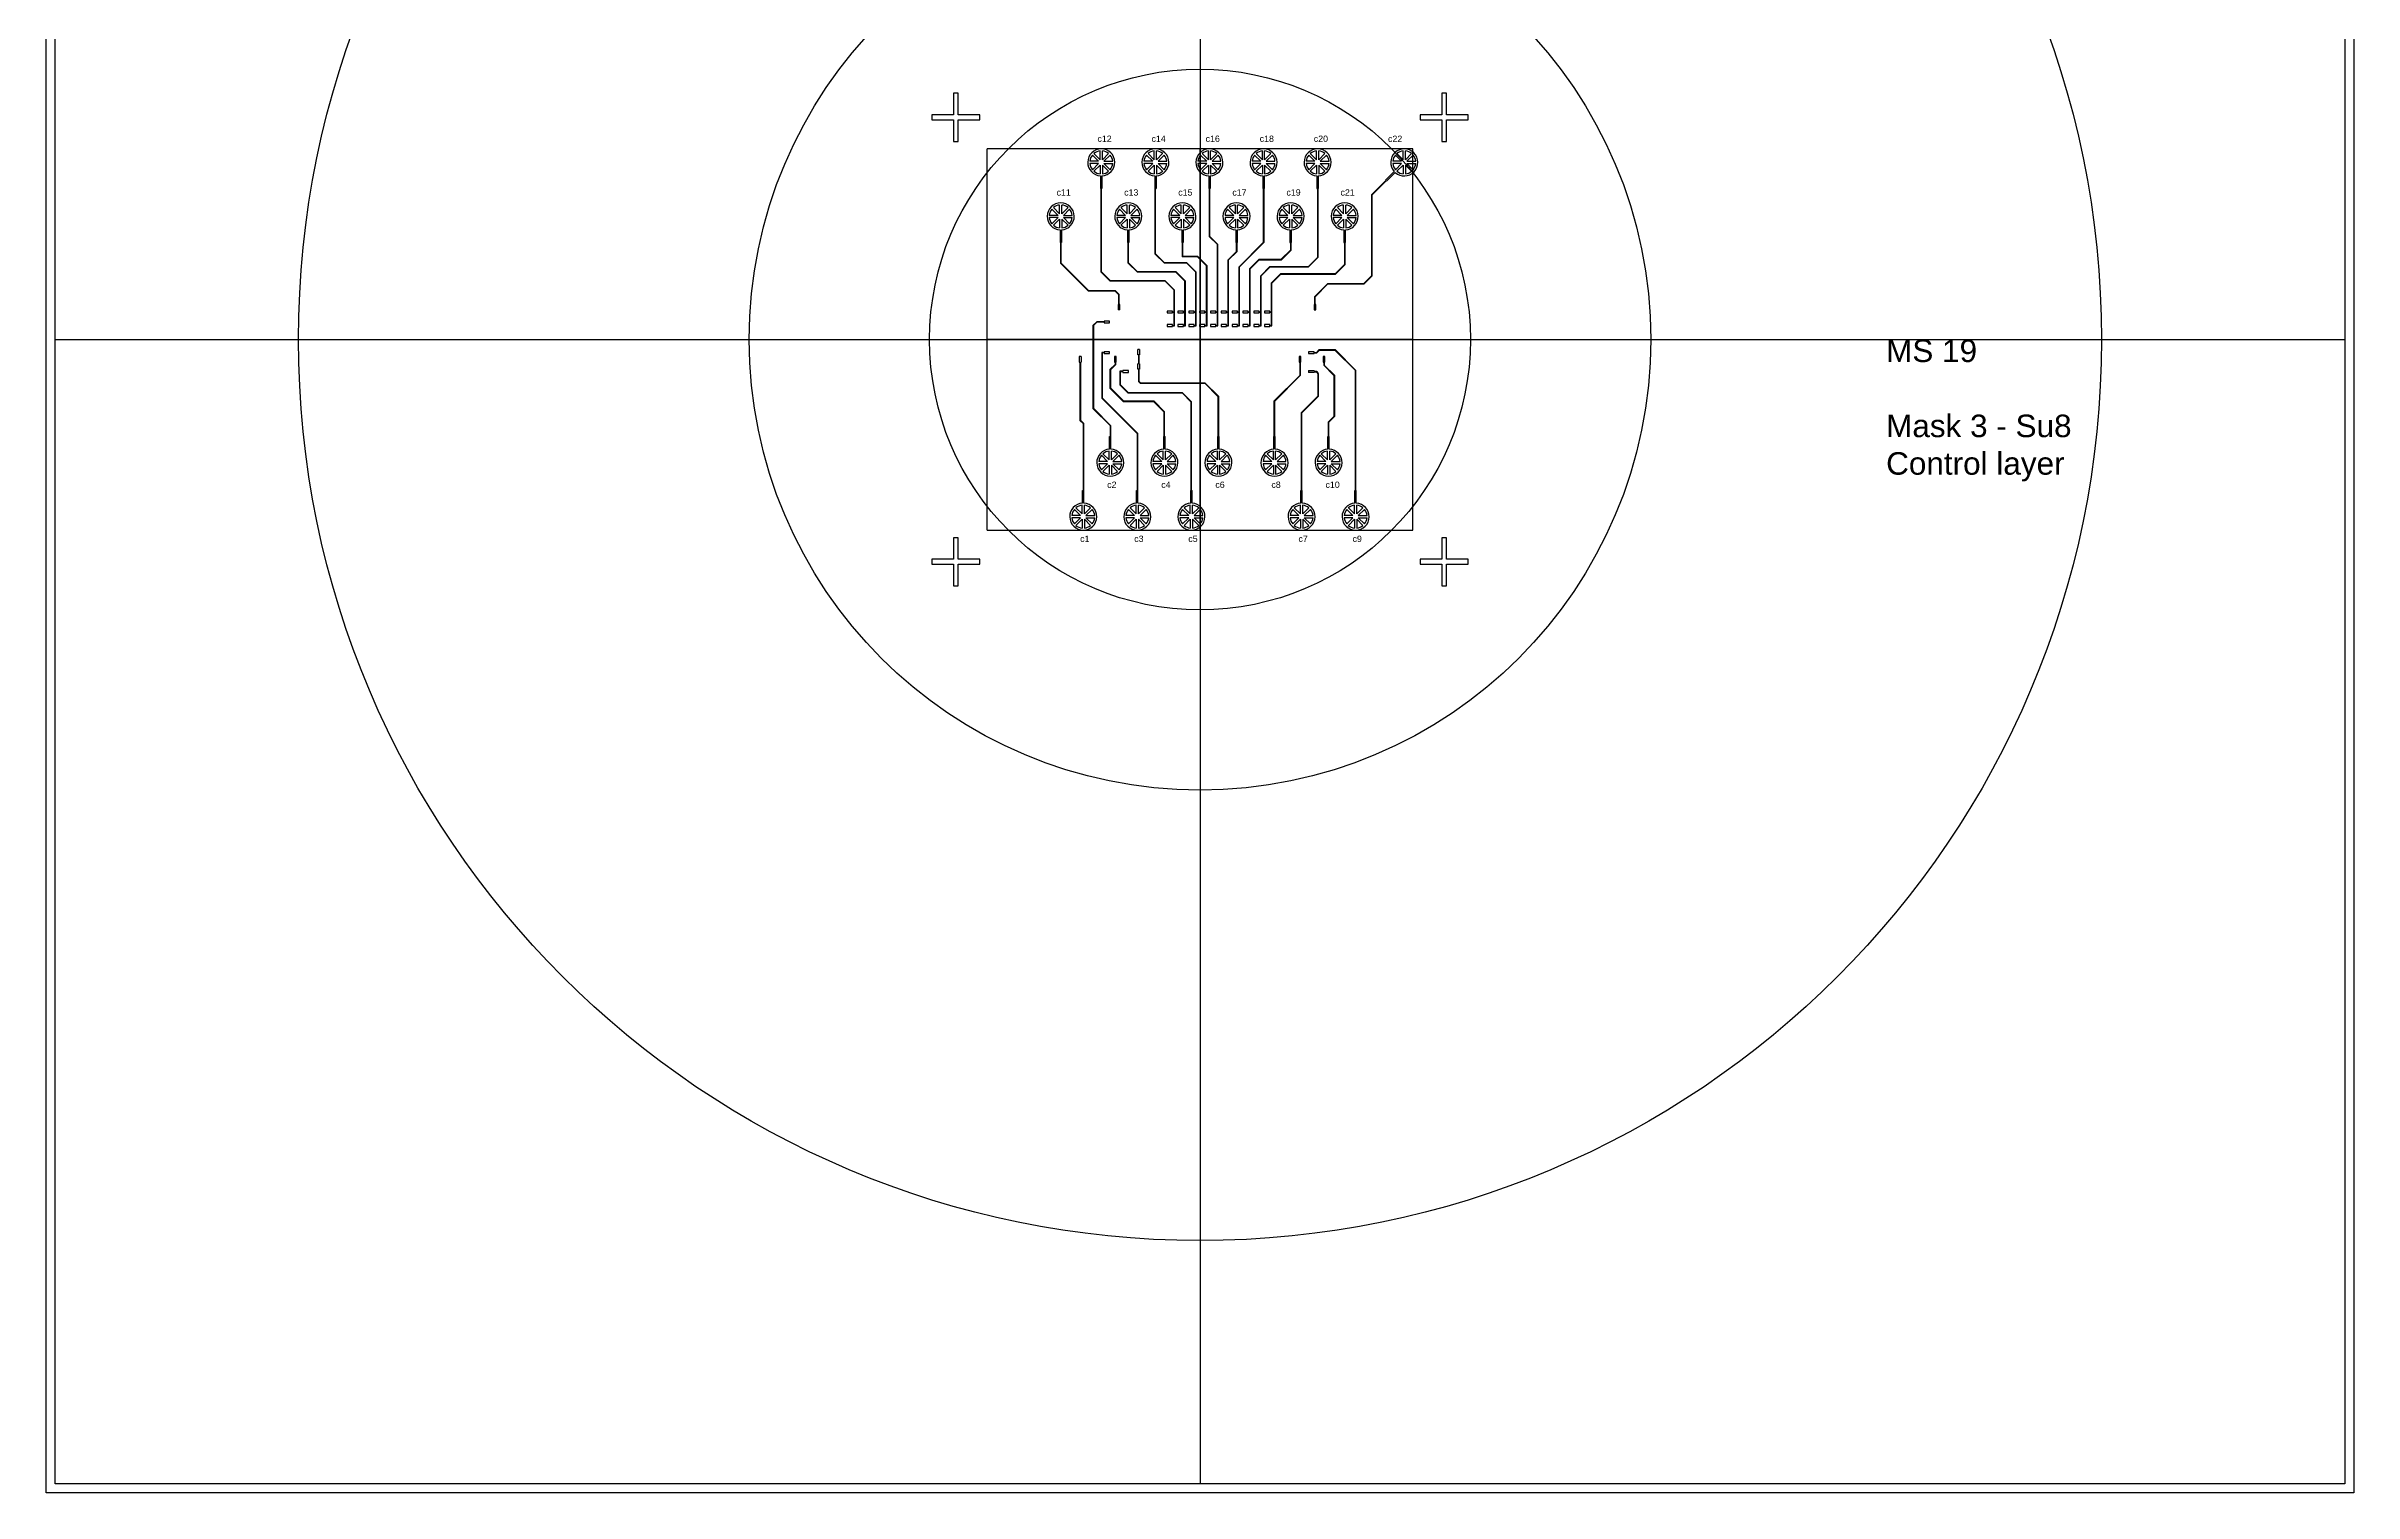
# Model space of a CAD drawing. Header units: millimetres. Extents: x 1000 to 429000, y 1000 to 129000.
# Drawn here: x 301000 to 429000, y 1000 to 81280 of the extents above; entities that cross this region are included whole.
import ezdxf

# ---------------------------------------------------------------- set-up
doc = ezdxf.new("R2010")
doc.units = ezdxf.units.MM
doc.layers.add('CLEAR', color=140, linetype='Continuous')
doc.layers.add('MASK', color=20, linetype='Continuous')
doc.styles.get("Standard").update_dxf_attribs({"font": 'arial.ttf'})

msp = doc.modelspace()

# ---------------------------------------------------------------- linework, layer by layer
for p, q in [((365000, 128500), (365000, 1500)), ((376797, 75579), (353203, 75579)), ((353203, 54421), (353203, 75579)), ((365000, 54421), (365000, 75579)), ((376797, 54421), (376797, 75579)), ((301500, 65000), (428500, 65000)), ((376797, 65000), (353203, 65000)), ((353203, 54421), (376797, 54421))]:
    msp.add_line(p, q)
for radius in [50000, 25000, 15000]:
    msp.add_circle((365000, 65000), radius)
at = {"layer": 'CLEAR'}
for p, q in [((301000, 1000), (301000, 129000)), ((429000, 129000), (429000, 1000)), ((351585, 78661), (351321, 78661)), ((351321, 78661), (351321, 77461)), ((351585, 77461), (351585, 78661)), ((378679, 78661), (378415, 78661)), ((378415, 78661), (378415, 77461)), ((378679, 77461), (378679, 78661)), ((351321, 77461), (350121, 77461)), ((350121, 77461), (350121, 77197)), ((350121, 77197), (351321, 77197)), ((351321, 77197), (351321, 75997)), ((352785, 77461), (351585, 77461)), ((351585, 75997), (351585, 77197)), ((351585, 77197), (352785, 77197)), ((352785, 77197), (352785, 77461)), ((378415, 77461), (377215, 77461)), ((377215, 77461), (377215, 77197)), ((377215, 77197), (378415, 77197)), ((378415, 77197), (378415, 75997)), ((379879, 77461), (378679, 77461)), ((378679, 75997), (378679, 77197)), ((378679, 77197), (379879, 77197)), ((379879, 77197), (379879, 77461)), ((351321, 75997), (351585, 75997)), ((378415, 75997), (378679, 75997)), ((375775, 74326), (375283, 73834)), ((375828, 74273), (375336, 73781)), ((359486, 74080), (359486, 73385)), ((359486, 73385), (359511, 73385)), ((359511, 68745), (359511, 73385)), ((359536, 73385), (359561, 73385)), ((359536, 68755), (359536, 73385)), ((359561, 74080), (359561, 73385)), ((362486, 74080), (362486, 73385)), ((362486, 73385), (362511, 73385)), ((362511, 69745), (362511, 73385)), ((362536, 73385), (362561, 73385)), ((362536, 69755), (362536, 73385)), ((362561, 74080), (362561, 73385)), ((365486, 74080), (365486, 73385)), ((365486, 73385), (365511, 73385)), ((365511, 73385), (365511, 70723)), ((365536, 73385), (365561, 73385)), ((365536, 73385), (365536, 70734)), ((365561, 74080), (365561, 73385)), ((368486, 74080), (368486, 73385)), ((368486, 73385), (368511, 73385)), ((368511, 73385), (368511, 70387)), ((368536, 73385), (368561, 73385)), ((368536, 73385), (368536, 70376)), ((368561, 74080), (368561, 73385)), ((371486, 74080), (371486, 73385)), ((371486, 73385), (371511, 73385)), ((371511, 73385), (371511, 69555)), ((371536, 73385), (371561, 73385)), ((371536, 73385), (371536, 69545)), ((371561, 74080), (371561, 73385)), ((375301, 73817), (374511, 73027)), ((374511, 73027), (374512, 68532)), ((375318, 73799), (374536, 73017)), ((374536, 73017), (374537, 68522)), ((375283, 73834), (375301, 73817)), ((375318, 73799), (375336, 73781)), ((357236, 71080), (357236, 70385)), ((357311, 71080), (357311, 70385)), ((360986, 71080), (360986, 70385)), ((361061, 71080), (361061, 70385)), ((363986, 71080), (363986, 70385)), ((364061, 71080), (364061, 70385)), ((365965, 70270), (365511, 70723)), ((365990, 70280), (365536, 70734)), ((366986, 71080), (366986, 70385)), ((367061, 71080), (367061, 70385)), ((369986, 71080), (369986, 70385)), ((370061, 71080), (370061, 70385)), ((372986, 71080), (372986, 70385)), ((373061, 71080), (373061, 70385)), ((357236, 70385), (357261, 70385)), ((357261, 70385), (357261, 69236)), ((357261, 69236), (358822, 67675)), ((357286, 70385), (357311, 70385)), ((357286, 70385), (357286, 69246)), ((357286, 69246), (358833, 67700)), ((360986, 70385), (361011, 70385)), ((361011, 69245), (361011, 70385)), ((361526, 68730), (361011, 69245)), ((361036, 70385), (361061, 70385)), ((361036, 69255), (361036, 70385)), ((361536, 68755), (361036, 69255)), ((363026, 69230), (362511, 69745)), ((363036, 69255), (362536, 69755)), ((364265, 69230), (363026, 69230)), ((364275, 69255), (363036, 69255)), ((363986, 70385), (364011, 70385)), ((364011, 70385), (364011, 69580)), ((364865, 69580), (364011, 69580)), ((364036, 70385), (364061, 70385)), ((364036, 70385), (364036, 69605)), ((364875, 69605), (364036, 69605)), ((364265, 69230), (364765, 68730)), ((364275, 69255), (364790, 68740)), ((364865, 69580), (365365, 69080)), ((364875, 69605), (365390, 69090)), ((365965, 66537), (365965, 70270)), ((365990, 65762), (365990, 70280)), ((367011, 69870), (366565, 69424)), ((366565, 66537), (366565, 69424)), ((367036, 69860), (366590, 69413)), ((366590, 65762), (366590, 69413)), ((366986, 70385), (367011, 70385)), ((367011, 70385), (367011, 69870)), ((367036, 70385), (367061, 70385)), ((367036, 70385), (367036, 69860)), ((367165, 69040), (368511, 70387)), ((367190, 69030), (368536, 70376)), ((367765, 68940), (368280, 69455)), ((367790, 68930), (368290, 69430)), ((368280, 69455), (369511, 69455)), ((368290, 69430), (369522, 69430)), ((369511, 69455), (370011, 69955)), ((369522, 69430), (370036, 69945)), ((369986, 70385), (370011, 70385)), ((370011, 70385), (370011, 69955)), ((370036, 70385), (370061, 70385)), ((370036, 70385), (370036, 69945)), ((371011, 69055), (371511, 69555)), ((371022, 69030), (371536, 69545)), ((372511, 68655), (373011, 69155)), ((372522, 68630), (373036, 69145)), ((372986, 70385), (373011, 70385)), ((373011, 70385), (373011, 69155)), ((373036, 70385), (373061, 70385)), ((373036, 70385), (373036, 69145)), ((360026, 68230), (359511, 68745)), ((360036, 68255), (359536, 68755)), ((363065, 68230), (360026, 68230)), ((363075, 68255), (360036, 68255)), ((363665, 68730), (361526, 68730)), ((363675, 68755), (361536, 68755)), ((363065, 68230), (363565, 67730)), ((363075, 68255), (363590, 67740)), ((363665, 68730), (364165, 68230)), ((363675, 68755), (364190, 68240)), ((364165, 66537), (364165, 68230)), ((364190, 65762), (364190, 68240)), ((364765, 66537), (364765, 68730)), ((364790, 65762), (364790, 68740)), ((365365, 66537), (365365, 69080)), ((365390, 65762), (365390, 69090)), ((367165, 66537), (367165, 69040)), ((367190, 65762), (367190, 69030)), ((367765, 66537), (367765, 68940)), ((367790, 65762), (367790, 68930)), ((368365, 68540), (368880, 69055)), ((368365, 66537), (368365, 68540)), ((368390, 68530), (368890, 69030)), ((368390, 65762), (368390, 68530)), ((368880, 69055), (371011, 69055)), ((368890, 69030), (371022, 69030)), ((369480, 68655), (368965, 68140)), ((368965, 66537), (368965, 68140)), ((369490, 68630), (368990, 68130)), ((368990, 65762), (368990, 68130)), ((369480, 68655), (372511, 68655)), ((369490, 68630), (372522, 68630)), ((371365, 67385), (372087, 68107)), ((371390, 67375), (372097, 68082)), ((372087, 68107), (374087, 68107)), ((372097, 68082), (374097, 68082)), ((374087, 68107), (374512, 68532)), ((374097, 68082), (374537, 68522)), ((360295, 67675), (358822, 67675)), ((360306, 67700), (358833, 67700)), ((360295, 67675), (360490, 67481)), ((360306, 67700), (360515, 67491)), ((360490, 66950), (360452, 66950)), ((360452, 66950), (360452, 66650)), ((360552, 66650), (360452, 66650)), ((360490, 66950), (360490, 67481)), ((360515, 66950), (360515, 67491)), ((360552, 66950), (360515, 66950)), ((360552, 66650), (360552, 66950)), ((363477, 66575), (363177, 66575)), ((363177, 66575), (363177, 66475)), ((363477, 66537), (363477, 66575)), ((363565, 66537), (363565, 67730)), ((363590, 65762), (363590, 67740)), ((364077, 66575), (363777, 66575)), ((363777, 66575), (363777, 66475)), ((364077, 66537), (364077, 66575)), ((364677, 66575), (364377, 66575)), ((364377, 66575), (364377, 66475)), ((364677, 66537), (364677, 66575)), ((365277, 66575), (364977, 66575)), ((364977, 66575), (364977, 66475)), ((365277, 66537), (365277, 66575)), ((365877, 66575), (365577, 66575)), ((365577, 66575), (365577, 66475)), ((365877, 66537), (365877, 66575)), ((366477, 66575), (366177, 66575)), ((366177, 66575), (366177, 66475)), ((366477, 66537), (366477, 66575)), ((367077, 66575), (366777, 66575)), ((366777, 66575), (366777, 66475)), ((367077, 66537), (367077, 66575)), ((367677, 66575), (367377, 66575)), ((367377, 66575), (367377, 66475)), ((367677, 66537), (367677, 66575)), ((368277, 66575), (367977, 66575)), ((367977, 66575), (367977, 66475)), ((368277, 66537), (368277, 66575)), ((368877, 66575), (368577, 66575)), ((368577, 66575), (368577, 66475)), ((368877, 66537), (368877, 66575)), ((371365, 66950), (371327, 66950)), ((371327, 66950), (371327, 66650)), ((371327, 66650), (371427, 66650)), ((371365, 66950), (371365, 67385)), ((371390, 66950), (371390, 67375)), ((371427, 66950), (371390, 66950)), ((371427, 66650), (371427, 66950)), ((359082, 65799), (359271, 65987)), ((359082, 61153), (359082, 65799)), ((359107, 65788), (359281, 65962)), ((359107, 61163), (359107, 65788)), ((359677, 65987), (359271, 65987)), ((359677, 65962), (359281, 65962)), ((359677, 66025), (359677, 65987)), ((359977, 66025), (359677, 66025)), ((359677, 65962), (359677, 65925)), ((359677, 65925), (359977, 65925)), ((359977, 65925), (359977, 66025)), ((363177, 66475), (363477, 66475)), ((363477, 65825), (363177, 65825)), ((363177, 65825), (363177, 65725)), ((363177, 65725), (363477, 65725)), ((363477, 66537), (363565, 66537)), ((363477, 66475), (363477, 66512)), ((363477, 66512), (363565, 66512)), ((363477, 65787), (363477, 65825)), ((363477, 65787), (363565, 65787)), ((363477, 65725), (363477, 65762)), ((363477, 65762), (363590, 65762)), ((363565, 65787), (363565, 66512)), ((363777, 66475), (364077, 66475)), ((364077, 65825), (363777, 65825)), ((363777, 65825), (363777, 65725)), ((363777, 65725), (364077, 65725)), ((364077, 66537), (364165, 66537)), ((364077, 66475), (364077, 66512)), ((364077, 66512), (364165, 66512)), ((364077, 65787), (364077, 65825)), ((364077, 65787), (364165, 65787)), ((364077, 65725), (364077, 65762)), ((364077, 65762), (364190, 65762)), ((364165, 65787), (364165, 66512)), ((364377, 66475), (364677, 66475)), ((364677, 65825), (364377, 65825)), ((364377, 65825), (364377, 65725)), ((364377, 65725), (364677, 65725)), ((364677, 66537), (364765, 66537)), ((364677, 66475), (364677, 66512)), ((364677, 66512), (364765, 66512)), ((364677, 65787), (364677, 65825)), ((364677, 65787), (364765, 65787)), ((364677, 65725), (364677, 65762)), ((364677, 65762), (364790, 65762)), ((364765, 65787), (364765, 66512)), ((364977, 66475), (365277, 66475)), ((365277, 65825), (364977, 65825)), ((364977, 65825), (364977, 65725)), ((364977, 65725), (365277, 65725)), ((365277, 66537), (365365, 66537)), ((365277, 66475), (365277, 66512)), ((365277, 66512), (365365, 66512)), ((365277, 65787), (365277, 65825)), ((365277, 65787), (365365, 65787)), ((365277, 65725), (365277, 65762)), ((365277, 65762), (365390, 65762)), ((365365, 65787), (365365, 66512)), ((365577, 66475), (365877, 66475)), ((365877, 65825), (365577, 65825)), ((365577, 65825), (365577, 65725)), ((365577, 65725), (365877, 65725)), ((365877, 66537), (365965, 66537)), ((365877, 66475), (365877, 66512)), ((365877, 66512), (365965, 66512)), ((365877, 65787), (365877, 65825)), ((365877, 65787), (365965, 65787)), ((365877, 65725), (365877, 65762)), ((365877, 65762), (365990, 65762)), ((365965, 65787), (365965, 66512)), ((366177, 66475), (366477, 66475)), ((366477, 65825), (366177, 65825)), ((366177, 65825), (366177, 65725)), ((366177, 65725), (366477, 65725)), ((366477, 66537), (366565, 66537)), ((366477, 66475), (366477, 66512)), ((366477, 66512), (366565, 66512)), ((366477, 65787), (366477, 65825)), ((366477, 65787), (366565, 65787)), ((366477, 65725), (366477, 65762)), ((366477, 65762), (366590, 65762)), ((366565, 65787), (366565, 66512)), ((366777, 66475), (367077, 66475)), ((367077, 65825), (366777, 65825)), ((366777, 65825), (366777, 65725)), ((366777, 65725), (367077, 65725)), ((367077, 66537), (367165, 66537)), ((367077, 66475), (367077, 66512)), ((367077, 66512), (367165, 66512)), ((367077, 65787), (367077, 65825)), ((367077, 65787), (367165, 65787)), ((367077, 65725), (367077, 65762)), ((367077, 65762), (367190, 65762)), ((367165, 65787), (367165, 66512)), ((367377, 66475), (367677, 66475)), ((367677, 65825), (367377, 65825)), ((367377, 65825), (367377, 65725)), ((367377, 65725), (367677, 65725)), ((367677, 66537), (367765, 66537)), ((367677, 66475), (367677, 66512)), ((367677, 66512), (367765, 66512)), ((367677, 65787), (367677, 65825)), ((367677, 65787), (367765, 65787)), ((367677, 65725), (367677, 65762)), ((367677, 65762), (367790, 65762)), ((367765, 65787), (367765, 66512)), ((367977, 66475), (368277, 66475)), ((368277, 65825), (367977, 65825)), ((367977, 65825), (367977, 65725)), ((367977, 65725), (368277, 65725)), ((368277, 66537), (368365, 66537)), ((368277, 66475), (368277, 66512)), ((368277, 66512), (368365, 66512)), ((368277, 65787), (368277, 65825)), ((368277, 65787), (368365, 65787)), ((368277, 65725), (368277, 65762)), ((368277, 65762), (368390, 65762)), ((368365, 65787), (368365, 66512)), ((368577, 66475), (368877, 66475)), ((368877, 65825), (368577, 65825)), ((368577, 65825), (368577, 65725)), ((368577, 65725), (368877, 65725)), ((368877, 66537), (368965, 66537)), ((368877, 66475), (368877, 66512)), ((368877, 66512), (368965, 66512)), ((368877, 65787), (368877, 65825)), ((368877, 65787), (368965, 65787)), ((368877, 65725), (368877, 65762)), ((368877, 65762), (368990, 65762)), ((368965, 65787), (368965, 66512)), ((358402, 64050), (358302, 64050)), ((358302, 64050), (358302, 63750)), ((358402, 64050), (358402, 63750)), ((359552, 64287), (359552, 61752)), ((359677, 64287), (359552, 64287)), ((359677, 64262), (359577, 64262)), ((359577, 64262), (359577, 61762)), ((359677, 64325), (359677, 64287)), ((359977, 64325), (359677, 64325)), ((359677, 64262), (359677, 64225)), ((359677, 64225), (359977, 64225)), ((359977, 64225), (359977, 64325)), ((360352, 64050), (360252, 64050)), ((360252, 64050), (360252, 63750)), ((360352, 63750), (360352, 64050)), ((361552, 64150), (361552, 64450)), ((361652, 64450), (361552, 64450)), ((361590, 64150), (361552, 64150)), ((361590, 64150), (361590, 63650)), ((361652, 64150), (361615, 64150)), ((361615, 64150), (361615, 63650)), ((361652, 64450), (361652, 64150)), ((370602, 64050), (370502, 64050)), ((370502, 64050), (370502, 63750)), ((370602, 63750), (370602, 64050)), ((371327, 64325), (371027, 64325)), ((371027, 64325), (371027, 64225)), ((371027, 64225), (371327, 64225)), ((371327, 64287), (371327, 64325)), ((371327, 64287), (371467, 64287)), ((371327, 64225), (371327, 64262)), ((371327, 64262), (371477, 64262)), ((371467, 64287), (371617, 64437)), ((371477, 64262), (371627, 64412)), ((371617, 64437), (372493, 64437)), ((371627, 64412), (372483, 64412)), ((371927, 64050), (371827, 64050)), ((371827, 64050), (371827, 63750)), ((371927, 63750), (371927, 64050)), ((373621, 63274), (372483, 64412)), ((373646, 63285), (372493, 64437)), ((358302, 63750), (358340, 63750)), ((358340, 63750), (358340, 60512)), ((358365, 63750), (358402, 63750)), ((358365, 63750), (358365, 60522)), ((360290, 63610), (360007, 63328)), ((360007, 63328), (360007, 62302)), ((360315, 63600), (360032, 63317)), ((360032, 63317), (360032, 62312)), ((360252, 63750), (360290, 63750)), ((360290, 63750), (360290, 63610)), ((360315, 63750), (360352, 63750)), ((360315, 63750), (360315, 63600)), ((360727, 63237), (360552, 63237)), ((360552, 63237), (360552, 62487)), ((360727, 63212), (360577, 63212)), ((360577, 63212), (360577, 62498)), ((360727, 63275), (360727, 63237)), ((361027, 63275), (360727, 63275)), ((360727, 63212), (360727, 63175)), ((360727, 63175), (361027, 63175)), ((361027, 63175), (361027, 63275)), ((361552, 63350), (361552, 63650)), ((361590, 63650), (361552, 63650)), ((361590, 63350), (361552, 63350)), ((361590, 63350), (361590, 62675)), ((361652, 63650), (361615, 63650)), ((361652, 63350), (361615, 63350)), ((361615, 63350), (361615, 62685)), ((361652, 63650), (361652, 63350)), ((370540, 63010), (369121, 61591)), ((370565, 63000), (369146, 61581)), ((370502, 63750), (370540, 63750)), ((370540, 63750), (370540, 63010)), ((370565, 63750), (370602, 63750)), ((370565, 63750), (370565, 63000)), ((371027, 63275), (371327, 63275)), ((371027, 63275), (371027, 63175)), ((371327, 63175), (371027, 63175)), ((371327, 63237), (371327, 63275)), ((371327, 63237), (371477, 63237)), ((371327, 63175), (371327, 63212)), ((371327, 63212), (371463, 63212)), ((371463, 63212), (371527, 63101)), ((371477, 63237), (371552, 63108)), ((371527, 63101), (371527, 61854)), ((371552, 63108), (371552, 61844)), ((371827, 63750), (371865, 63750)), ((371865, 63750), (371865, 63575)), ((371865, 63575), (372431, 63009)), ((371890, 63750), (371927, 63750)), ((371890, 63750), (371890, 63585)), ((371890, 63585), (372456, 63020)), ((372431, 63009), (372431, 60733)), ((372456, 63020), (372456, 60722)), ((373621, 56615), (373621, 63274)), ((373646, 56615), (373646, 63285)), ((359552, 61752), (361511, 59793)), ((359577, 61762), (361536, 59804)), ((360007, 62302), (360745, 61564)), ((360032, 62312), (360755, 61589)), ((360552, 62487), (361002, 62038)), ((360577, 62498), (361012, 62063)), ((360577, 62462), (361002, 62038)), ((360745, 61564), (362424, 61564)), ((360755, 61589), (362434, 61589)), ((361002, 62038), (364002, 62038)), ((361012, 62063), (364012, 62063)), ((361690, 62575), (361590, 62675)), ((361700, 62600), (361615, 62685)), ((361690, 62575), (365261, 62575)), ((361700, 62600), (365272, 62600)), ((362424, 61564), (363011, 60977)), ((362434, 61589), (363036, 60987)), ((364002, 62038), (364511, 61529)), ((364012, 62063), (364536, 61539)), ((364511, 56615), (364511, 61529)), ((364536, 56615), (364536, 61539)), ((365261, 62575), (366011, 61825)), ((365272, 62600), (366036, 61835)), ((366011, 59615), (366011, 61825)), ((366036, 59615), (366036, 61835)), ((369121, 59615), (369121, 61591)), ((369146, 59615), (369146, 61581)), ((371527, 61854), (370621, 60948)), ((371552, 61844), (370646, 60938)), ((358511, 60341), (358340, 60512)), ((358536, 60351), (358365, 60522)), ((358511, 60341), (358511, 56615)), ((358536, 60351), (358536, 56615)), ((359082, 61153), (360011, 60223)), ((359107, 61163), (360036, 60234)), ((360011, 60223), (360011, 59615)), ((360036, 60234), (360036, 59615)), ((363011, 59615), (363011, 60977)), ((363036, 59615), (363036, 60987)), ((370621, 56615), (370621, 60948)), ((370646, 56615), (370646, 60938)), ((372121, 60423), (372431, 60733)), ((372121, 59615), (372121, 60423)), ((372146, 60412), (372456, 60722)), ((372146, 59615), (372146, 60412)), ((359986, 59615), (360011, 59615)), ((359986, 58920), (359986, 59615)), ((360036, 59615), (360061, 59615)), ((360061, 58920), (360061, 59615)), ((361511, 59793), (361511, 56615)), ((361536, 59804), (361536, 56615)), ((362986, 59615), (363011, 59615)), ((362986, 58920), (362986, 59615)), ((363036, 59615), (363061, 59615)), ((363061, 58920), (363061, 59615)), ((365986, 59615), (366011, 59615)), ((365986, 58920), (365986, 59615)), ((366036, 59615), (366061, 59615)), ((366061, 58920), (366061, 59615)), ((369096, 59615), (369121, 59615)), ((369096, 58920), (369096, 59615)), ((369146, 59615), (369171, 59615)), ((369171, 58920), (369171, 59615)), ((372096, 59615), (372121, 59615)), ((372096, 58920), (372096, 59615)), ((372146, 59615), (372171, 59615)), ((372171, 58920), (372171, 59615)), ((358486, 56615), (358511, 56615)), ((358486, 55920), (358486, 56615)), ((358536, 56615), (358561, 56615)), ((358561, 55920), (358561, 56615)), ((361486, 56615), (361511, 56615)), ((361486, 55920), (361486, 56615)), ((361536, 56615), (361561, 56615)), ((361561, 55920), (361561, 56615)), ((364486, 56615), (364511, 56615)), ((364486, 55920), (364486, 56615)), ((364536, 56615), (364561, 56615)), ((364561, 55920), (364561, 56615)), ((370596, 56615), (370621, 56615)), ((370596, 55920), (370596, 56615)), ((370646, 56615), (370671, 56615)), ((370671, 55920), (370671, 56615)), ((373596, 56615), (373621, 56615)), ((373596, 55920), (373596, 56615)), ((373646, 56615), (373671, 56615)), ((373671, 55920), (373671, 56615)), ((351585, 54003), (351321, 54003)), ((351321, 54003), (351321, 52803)), ((351585, 52803), (351585, 54003)), ((378679, 54003), (378415, 54003)), ((378415, 54003), (378415, 52803)), ((378679, 52803), (378679, 54003)), ((351321, 52803), (350121, 52803)), ((350121, 52803), (350121, 52539)), ((350121, 52539), (351321, 52539)), ((351321, 52539), (351321, 51339)), ((352785, 52803), (351585, 52803)), ((351585, 51339), (351585, 52539)), ((351585, 52539), (352785, 52539)), ((352785, 52539), (352785, 52803)), ((378415, 52803), (377215, 52803)), ((377215, 52803), (377215, 52539)), ((377215, 52539), (378415, 52539)), ((378415, 52539), (378415, 51339)), ((379879, 52803), (378679, 52803)), ((378679, 51339), (378679, 52539)), ((378679, 52539), (379879, 52539)), ((379879, 52539), (379879, 52803)), ((351321, 51339), (351585, 51339)), ((378415, 51339), (378679, 51339)), ((429000, 1000), (301000, 1000))]:
    msp.add_line(p, q, dxfattribs=at)
for centre, start, end in [((359524, 74829), 272.86598, 267.13402), ((362524, 74829), 272.86598, 267.13402), ((365524, 74829), 272.86598, 267.13402), ((368524, 74829), 272.86598, 267.13402), ((371524, 74829), 272.86598, 267.13402), ((376331, 74829), 227.86598, 222.13402), ((357274, 71829), 272.86598, 267.13402), ((361024, 71829), 272.86598, 267.13402), ((364024, 71829), 272.86598, 267.13402), ((367024, 71829), 272.86598, 267.13402), ((370024, 71829), 272.86598, 267.13402), ((373024, 71829), 272.86598, 267.13402), ((360024, 58171), 92.86598, 87.13402), ((363024, 58171), 92.86598, 87.13402), ((366024, 58171), 92.86598, 87.13402), ((369133, 58171), 92.86598, 87.13402), ((372133, 58171), 92.86598, 87.13402), ((358524, 55171), 92.86598, 87.13402), ((361524, 55171), 92.86598, 87.13402), ((364524, 55171), 92.86598, 87.13402), ((370633, 55171), 92.86598, 87.13402), ((373633, 55171), 92.86598, 87.13402)]:
    msp.add_arc(centre, 750, start, end, dxfattribs=at)
at = {"layer": 'MASK'}
for p, q in [((301500, 1500), (301500, 128500)), ((428500, 128500), (428500, 1500)), ((359376, 74890), (358889, 74890)), ((359376, 74768), (358889, 74768)), ((359376, 74890), (359032, 75234)), ((359376, 74768), (359032, 74424)), ((359463, 74977), (359118, 75321)), ((359463, 74681), (359118, 74337)), ((359463, 74977), (359463, 75464)), ((359463, 74681), (359463, 74195)), ((359585, 74977), (359585, 75464)), ((359585, 74977), (359929, 75321)), ((359585, 74681), (359585, 74195)), ((359585, 74681), (359929, 74337)), ((359672, 74890), (360016, 75234)), ((359672, 74890), (360158, 74890)), ((359672, 74768), (360158, 74768)), ((359672, 74768), (360016, 74424)), ((362376, 74890), (361889, 74890)), ((362376, 74768), (361889, 74768)), ((362376, 74890), (362032, 75234)), ((362376, 74768), (362032, 74424)), ((362463, 74977), (362118, 75321)), ((362463, 74681), (362118, 74337)), ((362463, 74977), (362463, 75464)), ((362463, 74681), (362463, 74195)), ((362585, 74977), (362585, 75464)), ((362585, 74977), (362929, 75321)), ((362585, 74681), (362585, 74195)), ((362585, 74681), (362929, 74337)), ((362672, 74890), (363016, 75234)), ((362672, 74890), (363158, 74890)), ((362672, 74768), (363158, 74768)), ((362672, 74768), (363016, 74424)), ((365376, 74890), (364889, 74890)), ((365376, 74768), (364889, 74768)), ((365376, 74890), (365032, 75234)), ((365376, 74768), (365032, 74424)), ((365463, 74977), (365118, 75321)), ((365463, 74681), (365118, 74337)), ((365463, 74977), (365463, 75464)), ((365463, 74681), (365463, 74195)), ((365585, 74977), (365585, 75464)), ((365585, 74977), (365929, 75321)), ((365585, 74681), (365585, 74195)), ((365585, 74681), (365929, 74337)), ((365672, 74890), (366016, 75234)), ((365672, 74890), (366158, 74890)), ((365672, 74768), (366158, 74768)), ((365672, 74768), (366016, 74424)), ((368376, 74890), (367889, 74890)), ((368376, 74768), (367889, 74768)), ((368376, 74890), (368032, 75234)), ((368376, 74768), (368032, 74424)), ((368463, 74977), (368118, 75321)), ((368463, 74681), (368118, 74337)), ((368463, 74977), (368463, 75464)), ((368463, 74681), (368463, 74195)), ((368585, 74977), (368585, 75464)), ((368585, 74977), (368929, 75321)), ((368585, 74681), (368585, 74195)), ((368585, 74681), (368929, 74337)), ((368672, 74890), (369016, 75234)), ((368672, 74890), (369158, 74890)), ((368672, 74768), (369158, 74768)), ((368672, 74768), (369016, 74424)), ((371376, 74890), (370889, 74890)), ((371376, 74768), (370889, 74768)), ((371376, 74890), (371032, 75234)), ((371376, 74768), (371032, 74424)), ((371463, 74977), (371118, 75321)), ((371463, 74681), (371118, 74337)), ((371463, 74977), (371463, 75464)), ((371463, 74681), (371463, 74195)), ((371585, 74977), (371585, 75464)), ((371585, 74977), (371929, 75321)), ((371585, 74681), (371585, 74195)), ((371585, 74681), (371929, 74337)), ((371672, 74890), (372016, 75234)), ((371672, 74890), (372158, 74890)), ((371672, 74768), (372158, 74768)), ((371672, 74768), (372016, 74424)), ((376183, 74890), (375696, 74890)), ((376183, 74768), (375696, 74768)), ((376183, 74890), (375839, 75234)), ((376183, 74768), (375839, 74424)), ((376270, 74977), (375926, 75321)), ((376270, 74681), (375926, 74337)), ((376270, 74977), (376270, 75464)), ((376270, 74681), (376270, 74195)), ((376392, 74977), (376392, 75464)), ((376392, 74977), (376736, 75321)), ((376392, 74681), (376736, 74337)), ((376392, 74681), (376392, 74195)), ((376479, 74890), (376823, 75234)), ((376479, 74890), (376965, 74890)), ((376479, 74768), (376823, 74424)), ((376479, 74768), (376965, 74768)), ((357126, 71890), (356639, 71890)), ((357126, 71768), (356639, 71768)), ((357126, 71890), (356782, 72234)), ((357126, 71768), (356782, 71424)), ((357213, 71977), (356868, 72321)), ((357213, 71681), (356868, 71337)), ((357213, 71977), (357213, 72464)), ((357213, 71681), (357213, 71195)), ((357335, 71977), (357335, 72464)), ((357335, 71977), (357679, 72321)), ((357335, 71681), (357335, 71195)), ((357335, 71681), (357679, 71337)), ((357422, 71890), (357766, 72234)), ((357422, 71890), (357908, 71890)), ((357422, 71768), (357908, 71768)), ((357422, 71768), (357766, 71424)), ((360876, 71890), (360389, 71890)), ((360876, 71768), (360389, 71768)), ((360876, 71890), (360532, 72234)), ((360876, 71768), (360532, 71424)), ((360963, 71977), (360618, 72321)), ((360963, 71681), (360618, 71337)), ((360963, 71977), (360963, 72464)), ((360963, 71681), (360963, 71195)), ((361085, 71977), (361085, 72464)), ((361085, 71977), (361429, 72321)), ((361085, 71681), (361085, 71195)), ((361085, 71681), (361429, 71337)), ((361172, 71890), (361516, 72234)), ((361172, 71890), (361658, 71890)), ((361172, 71768), (361658, 71768)), ((361172, 71768), (361516, 71424)), ((363876, 71890), (363389, 71890)), ((363876, 71768), (363389, 71768)), ((363876, 71890), (363532, 72234)), ((363876, 71768), (363532, 71424)), ((363963, 71977), (363618, 72321)), ((363963, 71681), (363618, 71337)), ((363963, 71977), (363963, 72464)), ((363963, 71681), (363963, 71195)), ((364085, 71977), (364085, 72464)), ((364085, 71977), (364429, 72321)), ((364085, 71681), (364085, 71195)), ((364085, 71681), (364429, 71337)), ((364172, 71890), (364516, 72234)), ((364172, 71890), (364658, 71890)), ((364172, 71768), (364658, 71768)), ((364172, 71768), (364516, 71424)), ((366876, 71890), (366389, 71890)), ((366876, 71768), (366389, 71768)), ((366876, 71890), (366532, 72234)), ((366876, 71768), (366532, 71424)), ((366963, 71977), (366618, 72321)), ((366963, 71681), (366618, 71337)), ((366963, 71977), (366963, 72464)), ((366963, 71681), (366963, 71195)), ((367085, 71977), (367085, 72464)), ((367085, 71977), (367429, 72321)), ((367085, 71681), (367085, 71195)), ((367085, 71681), (367429, 71337)), ((367172, 71890), (367516, 72234)), ((367172, 71890), (367658, 71890)), ((367172, 71768), (367658, 71768)), ((367172, 71768), (367516, 71424)), ((369876, 71890), (369389, 71890)), ((369876, 71768), (369389, 71768)), ((369876, 71890), (369532, 72234)), ((369876, 71768), (369532, 71424)), ((369963, 71977), (369618, 72321)), ((369963, 71681), (369618, 71337)), ((369963, 71977), (369963, 72464)), ((369963, 71681), (369963, 71195)), ((370085, 71977), (370085, 72464)), ((370085, 71977), (370429, 72321)), ((370085, 71681), (370085, 71195)), ((370085, 71681), (370429, 71337)), ((370172, 71890), (370516, 72234)), ((370172, 71890), (370658, 71890)), ((370172, 71768), (370658, 71768)), ((370172, 71768), (370516, 71424)), ((372876, 71890), (372389, 71890)), ((372876, 71768), (372389, 71768)), ((372876, 71890), (372532, 72234)), ((372876, 71768), (372532, 71424)), ((372963, 71977), (372618, 72321)), ((372963, 71681), (372618, 71337)), ((372963, 71977), (372963, 72464)), ((372963, 71681), (372963, 71195)), ((373085, 71977), (373085, 72464)), ((373085, 71977), (373429, 72321)), ((373085, 71681), (373085, 71195)), ((373085, 71681), (373429, 71337)), ((373172, 71890), (373516, 72234)), ((373172, 71890), (373658, 71890)), ((373172, 71768), (373658, 71768)), ((373172, 71768), (373516, 71424)), ((359876, 58232), (359389, 58232)), ((359876, 58110), (359389, 58110)), ((359876, 58232), (359532, 58576)), ((359876, 58110), (359532, 57766)), ((359963, 58319), (359618, 58663)), ((359963, 58023), (359618, 57679)), ((359963, 58319), (359963, 58805)), ((359963, 58023), (359963, 57536)), ((360085, 58319), (360085, 58805)), ((360085, 58319), (360429, 58663)), ((360085, 58023), (360085, 57536)), ((360085, 58023), (360429, 57679)), ((360172, 58232), (360516, 58576)), ((360172, 58232), (360658, 58232)), ((360172, 58110), (360658, 58110)), ((360172, 58110), (360516, 57766)), ((362876, 58232), (362389, 58232)), ((362876, 58110), (362389, 58110)), ((362876, 58232), (362532, 58576)), ((362876, 58110), (362532, 57766)), ((362963, 58319), (362618, 58663)), ((362963, 58023), (362618, 57679)), ((362963, 58319), (362963, 58805)), ((362963, 58023), (362963, 57536)), ((363085, 58319), (363085, 58805)), ((363085, 58319), (363429, 58663)), ((363085, 58023), (363085, 57536)), ((363085, 58023), (363429, 57679)), ((363172, 58232), (363516, 58576)), ((363172, 58232), (363658, 58232)), ((363172, 58110), (363658, 58110)), ((363172, 58110), (363516, 57766)), ((365876, 58232), (365389, 58232)), ((365876, 58110), (365389, 58110)), ((365876, 58232), (365532, 58576)), ((365876, 58110), (365532, 57766)), ((365963, 58319), (365618, 58663)), ((365963, 58023), (365618, 57679)), ((365963, 58319), (365963, 58805)), ((365963, 58023), (365963, 57536)), ((366085, 58319), (366085, 58805)), ((366085, 58319), (366429, 58663)), ((366085, 58023), (366085, 57536)), ((366085, 58023), (366429, 57679)), ((366172, 58232), (366516, 58576)), ((366172, 58232), (366658, 58232)), ((366172, 58110), (366658, 58110)), ((366172, 58110), (366516, 57766)), ((368985, 58232), (368499, 58232)), ((368985, 58110), (368499, 58110)), ((368985, 58232), (368641, 58576)), ((368985, 58110), (368641, 57766)), ((369072, 58319), (368728, 58663)), ((369072, 58023), (368728, 57679)), ((369072, 58319), (369072, 58805)), ((369072, 58023), (369072, 57536)), ((369195, 58319), (369195, 58805)), ((369195, 58319), (369539, 58663)), ((369195, 58023), (369195, 57536)), ((369195, 58023), (369539, 57679)), ((369281, 58232), (369625, 58576)), ((369281, 58232), (369768, 58232)), ((369281, 58110), (369768, 58110)), ((369281, 58110), (369625, 57766)), ((371985, 58232), (371499, 58232)), ((371985, 58110), (371499, 58110)), ((371985, 58232), (371641, 58576)), ((371985, 58110), (371641, 57766)), ((372072, 58319), (371728, 58663)), ((372072, 58023), (371728, 57679)), ((372072, 58319), (372072, 58805)), ((372072, 58023), (372072, 57536)), ((372195, 58319), (372195, 58805)), ((372195, 58319), (372539, 58663)), ((372195, 58023), (372195, 57536)), ((372195, 58023), (372539, 57679)), ((372281, 58232), (372625, 58576)), ((372281, 58232), (372768, 58232)), ((372281, 58110), (372768, 58110)), ((372281, 58110), (372625, 57766)), ((358376, 55232), (357889, 55232)), ((358376, 55110), (357889, 55110)), ((358376, 55232), (358032, 55576)), ((358376, 55110), (358032, 54766)), ((358463, 55319), (358118, 55663)), ((358463, 55319), (358463, 55805)), ((358585, 55319), (358585, 55805)), ((358585, 55319), (358929, 55663)), ((358672, 55232), (359016, 55576)), ((358672, 55232), (359158, 55232)), ((358672, 55110), (359158, 55110)), ((358672, 55110), (359016, 54766)), ((361376, 55232), (360889, 55232)), ((361376, 55110), (360889, 55110)), ((361376, 55232), (361032, 55576)), ((361376, 55110), (361032, 54766)), ((361463, 55319), (361118, 55663)), ((361463, 55319), (361463, 55805)), ((361585, 55319), (361585, 55805)), ((361585, 55319), (361929, 55663)), ((361672, 55232), (362016, 55576)), ((361672, 55232), (362158, 55232)), ((361672, 55110), (362158, 55110)), ((361672, 55110), (362016, 54766)), ((364376, 55232), (363889, 55232)), ((364376, 55110), (363889, 55110)), ((364376, 55232), (364032, 55576)), ((364376, 55110), (364032, 54766)), ((364463, 55319), (364118, 55663)), ((364463, 55319), (364463, 55805)), ((364585, 55319), (364585, 55805)), ((364585, 55319), (364929, 55663)), ((364672, 55232), (365016, 55576)), ((364672, 55232), (365158, 55232)), ((364672, 55110), (365158, 55110)), ((364672, 55110), (365016, 54766)), ((370485, 55232), (369999, 55232)), ((370485, 55110), (369999, 55110)), ((370485, 55232), (370141, 55576)), ((370485, 55110), (370141, 54766)), ((370572, 55319), (370228, 55663)), ((370572, 55319), (370572, 55805)), ((370695, 55319), (370695, 55805)), ((370695, 55319), (371039, 55663)), ((370781, 55232), (371125, 55576)), ((370781, 55232), (371268, 55232)), ((370781, 55110), (371268, 55110)), ((370781, 55110), (371125, 54766)), ((373485, 55232), (372999, 55232)), ((373485, 55110), (372999, 55110)), ((373485, 55232), (373141, 55576)), ((373485, 55110), (373141, 54766)), ((373572, 55319), (373228, 55663)), ((373572, 55319), (373572, 55805)), ((373695, 55319), (373695, 55805)), ((373695, 55319), (374039, 55663)), ((373781, 55232), (374125, 55576)), ((373781, 55232), (374268, 55232)), ((373781, 55110), (374268, 55110)), ((373781, 55110), (374125, 54766)), ((358463, 55023), (358118, 54679)), ((358463, 55023), (358463, 54536)), ((358585, 55023), (358585, 54536)), ((358585, 55023), (358929, 54679)), ((361463, 55023), (361118, 54679)), ((361463, 55023), (361463, 54536)), ((361585, 55023), (361585, 54536)), ((361585, 55023), (361929, 54679)), ((364463, 55023), (364118, 54679)), ((364463, 55023), (364463, 54536)), ((364585, 55023), (364585, 54536)), ((364585, 55023), (364929, 54679)), ((370572, 55023), (370228, 54679)), ((370572, 55023), (370572, 54536)), ((370695, 55023), (370695, 54536)), ((370695, 55023), (371039, 54679)), ((373572, 55023), (373228, 54679)), ((373572, 55023), (373572, 54536)), ((373695, 55023), (373695, 54536)), ((373695, 55023), (374039, 54679)), ((428500, 1500), (301500, 1500))]:
    msp.add_line(p, q, dxfattribs=at)
for centre, start, end in [((359524, 74829), 140.51773, 174.48227), ((359524, 74829), 185.51773, 219.48227), ((359524, 74829), 95.51773, 129.48227), ((359524, 74829), 230.51773, 264.48227), ((359524, 74829), 50.51773, 84.48227), ((359524, 74829), 275.51773, 309.48227), ((359524, 74829), 5.51773, 39.48227), ((359524, 74829), 320.51773, 354.48227), ((362524, 74829), 140.51773, 174.48227), ((362524, 74829), 185.51773, 219.48227), ((362524, 74829), 95.51773, 129.48227), ((362524, 74829), 230.51773, 264.48227), ((362524, 74829), 50.51773, 84.48227), ((362524, 74829), 275.51773, 309.48227), ((362524, 74829), 5.51773, 39.48227), ((362524, 74829), 320.51773, 354.48227), ((365524, 74829), 140.51773, 174.48227), ((365524, 74829), 185.51773, 219.48227), ((365524, 74829), 95.51773, 129.48227), ((365524, 74829), 230.51773, 264.48227), ((365524, 74829), 50.51773, 84.48227), ((365524, 74829), 275.51773, 309.48227), ((365524, 74829), 5.51773, 39.48227), ((365524, 74829), 320.51773, 354.48227), ((368524, 74829), 140.51773, 174.48227), ((368524, 74829), 185.51773, 219.48227), ((368524, 74829), 95.51773, 129.48227), ((368524, 74829), 230.51773, 264.48227), ((368524, 74829), 50.51773, 84.48227), ((368524, 74829), 275.51773, 309.48227), ((368524, 74829), 5.51773, 39.48227), ((368524, 74829), 320.51773, 354.48227), ((371524, 74829), 140.51773, 174.48227), ((371524, 74829), 185.51773, 219.48227), ((371524, 74829), 95.51773, 129.48227), ((371524, 74829), 230.51773, 264.48227), ((371524, 74829), 50.51773, 84.48227), ((371524, 74829), 275.51773, 309.48227), ((371524, 74829), 5.51773, 39.48227), ((371524, 74829), 320.51773, 354.48227), ((376331, 74829), 140.51773, 174.48227), ((376331, 74829), 185.51773, 219.48227), ((376331, 74829), 95.51773, 129.48227), ((376331, 74829), 230.51773, 264.48227), ((376331, 74829), 50.51773, 84.48227), ((376331, 74829), 275.51773, 309.48227), ((376331, 74829), 5.51773, 39.48227), ((376331, 74829), 320.51773, 354.48227), ((357274, 71829), 140.51773, 174.48227), ((357274, 71829), 185.51773, 219.48227), ((357274, 71829), 95.51773, 129.48227), ((357274, 71829), 50.51773, 84.48227), ((357274, 71829), 5.51773, 39.48227), ((357274, 71829), 320.51773, 354.48227), ((361024, 71829), 140.51773, 174.48227), ((361024, 71829), 185.51773, 219.48227), ((361024, 71829), 95.51773, 129.48227), ((361024, 71829), 50.51773, 84.48227), ((361024, 71829), 5.51773, 39.48227), ((361024, 71829), 320.51773, 354.48227), ((364024, 71829), 140.51773, 174.48227), ((364024, 71829), 185.51773, 219.48227), ((364024, 71829), 95.51773, 129.48227), ((364024, 71829), 50.51773, 84.48227), ((364024, 71829), 5.51773, 39.48227), ((364024, 71829), 320.51773, 354.48227), ((367024, 71829), 140.51773, 174.48227), ((367024, 71829), 185.51773, 219.48227), ((367024, 71829), 95.51773, 129.48227), ((367024, 71829), 50.51773, 84.48227), ((367024, 71829), 5.51773, 39.48227), ((367024, 71829), 320.51773, 354.48227), ((370024, 71829), 140.51773, 174.48227), ((370024, 71829), 185.51773, 219.48227), ((370024, 71829), 95.51773, 129.48227), ((370024, 71829), 50.51773, 84.48227), ((370024, 71829), 5.51773, 39.48227), ((370024, 71829), 320.51773, 354.48227), ((373024, 71829), 140.51773, 174.48227), ((373024, 71829), 185.51773, 219.48227), ((373024, 71829), 95.51773, 129.48227), ((373024, 71829), 50.51773, 84.48227), ((373024, 71829), 5.51773, 39.48227), ((373024, 71829), 320.51773, 354.48227), ((357274, 71829), 230.51773, 264.48227), ((357274, 71829), 275.51773, 309.48227), ((361024, 71829), 230.51773, 264.48227), ((361024, 71829), 275.51773, 309.48227), ((364024, 71829), 230.51773, 264.48227), ((364024, 71829), 275.51773, 309.48227), ((367024, 71829), 230.51773, 264.48227), ((367024, 71829), 275.51773, 309.48227), ((370024, 71829), 230.51773, 264.48227), ((370024, 71829), 275.51773, 309.48227), ((373024, 71829), 230.51773, 264.48227), ((373024, 71829), 275.51773, 309.48227), ((360024, 58171), 140.51773, 174.48227), ((360024, 58171), 185.51773, 219.48227), ((360024, 58171), 95.51773, 129.48227), ((360024, 58171), 230.51773, 264.48227), ((360024, 58171), 50.51773, 84.48227), ((360024, 58171), 275.51773, 309.48227), ((360024, 58171), 5.51773, 39.48227), ((360024, 58171), 320.51773, 354.48227), ((363024, 58171), 140.51773, 174.48227), ((363024, 58171), 185.51773, 219.48227), ((363024, 58171), 95.51773, 129.48227), ((363024, 58171), 230.51773, 264.48227), ((363024, 58171), 50.51773, 84.48227), ((363024, 58171), 275.51773, 309.48227), ((363024, 58171), 5.51773, 39.48227), ((363024, 58171), 320.51773, 354.48227), ((366024, 58171), 140.51773, 174.48227), ((366024, 58171), 185.51773, 219.48227), ((366024, 58171), 95.51773, 129.48227), ((366024, 58171), 230.51773, 264.48227), ((366024, 58171), 50.51773, 84.48227), ((366024, 58171), 275.51773, 309.48227), ((366024, 58171), 5.51773, 39.48227), ((366024, 58171), 320.51773, 354.48227), ((369133, 58171), 140.51773, 174.48227), ((369133, 58171), 185.51773, 219.48227), ((369133, 58171), 95.51773, 129.48227), ((369133, 58171), 230.51773, 264.48227), ((369133, 58171), 50.51773, 84.48227), ((369133, 58171), 275.51773, 309.48227), ((369133, 58171), 5.51773, 39.48227), ((369133, 58171), 320.51773, 354.48227), ((372133, 58171), 140.51773, 174.48227), ((372133, 58171), 185.51773, 219.48227), ((372133, 58171), 95.51773, 129.48227), ((372133, 58171), 230.51773, 264.48227), ((372133, 58171), 50.51773, 84.48227), ((372133, 58171), 275.51773, 309.48227), ((372133, 58171), 5.51773, 39.48227), ((372133, 58171), 320.51773, 354.48227), ((358524, 55171), 140.51773, 174.48227), ((358524, 55171), 185.51773, 219.48227), ((358524, 55171), 95.51773, 129.48227), ((358524, 55171), 50.51773, 84.48227), ((358524, 55171), 5.51773, 39.48227), ((358524, 55171), 320.51773, 354.48227), ((361524, 55171), 140.51773, 174.48227), ((361524, 55171), 185.51773, 219.48227), ((361524, 55171), 95.51773, 129.48227), ((361524, 55171), 50.51773, 84.48227), ((361524, 55171), 5.51773, 39.48227), ((361524, 55171), 320.51773, 354.48227), ((364524, 55171), 140.51773, 174.48227), ((364524, 55171), 185.51773, 219.48227), ((364524, 55171), 95.51773, 129.48227), ((364524, 55171), 50.51773, 84.48227), ((364524, 55171), 5.51773, 39.48227), ((364524, 55171), 320.51773, 354.48227), ((370633, 55171), 140.51773, 174.48227), ((370633, 55171), 185.51773, 219.48227), ((370633, 55171), 95.51773, 129.48227), ((370633, 55171), 50.51773, 84.48227), ((370633, 55171), 5.51773, 39.48227), ((370633, 55171), 320.51773, 354.48227), ((373633, 55171), 140.51773, 174.48227), ((373633, 55171), 185.51773, 219.48227), ((373633, 55171), 95.51773, 129.48227), ((373633, 55171), 50.51773, 84.48227), ((373633, 55171), 5.51773, 39.48227), ((373633, 55171), 320.51773, 354.48227), ((358524, 55171), 230.51773, 264.48227), ((358524, 55171), 275.51773, 309.48227), ((361524, 55171), 230.51773, 264.48227), ((361524, 55171), 275.51773, 309.48227), ((364524, 55171), 230.51773, 264.48227), ((364524, 55171), 275.51773, 309.48227), ((370633, 55171), 230.51773, 264.48227), ((370633, 55171), 275.51773, 309.48227), ((373633, 55171), 230.51773, 264.48227), ((373633, 55171), 275.51773, 309.48227)]:
    msp.add_arc(centre, 638, start, end, dxfattribs=at)

# ---------------------------------------------------------------- texts
at = {"layer": 'CLEAR', "attachment_point": 1}
for s, width, heights, insert, char_height in [('c12', 6.63, [0], (359312, 76317), 350), ('c14', 6.63, [0], (362312, 76317), 350), ('c16', 6.63, [0], (365312, 76317), 350), ('c18', 6.63, [0], (368312, 76317), 350), ('c20', 6.63, [0], (371312, 76317), 350), ('c22', 6.63, [0], (375430, 76313), 350), ('c11', 6.63, [0], (357044, 73336), 350), ('c13', 6.63, [0], (360794, 73336), 350), ('c15', 6.63, [0], (363794, 73336), 350), ('c17', 6.63, [0], (366794, 73336), 350), ('c19', 6.63, [0], (369794, 73336), 350), ('c21', 6.63, [0], (372794, 73336), 350), ('{\\H0.625x;MS 19\\P\\PMask 3 - Su8\\PControl layer}', 14139.12, [12108], (403057, 65000), 2000), ('c2', 6.63, [0], (359852, 57117), 350), ('c4', 6.63, [0], (362852, 57117), 350), ('c6', 6.63, [0], (365852, 57117), 350), ('c8', 6.63, [0], (368961, 57117), 350), ('c10', 6.63, [0], (371961, 57117), 350), ('c1', 6.63, [0], (358352, 54117), 350), ('c3', 6.63, [0], (361352, 54117), 350), ('c5', 6.63, [0], (364352, 54117), 350), ('c7', 6.63, [0], (370461, 54117), 350), ('c9', 6.63, [0], (373461, 54117), 350)]:
    msp.add_mtext_dynamic_manual_height_columns(s, width=width, gutter_width=12.5, heights=heights, dxfattribs=dict(at, insert=insert, char_height=char_height))

doc.saveas('drawing.dxf')
